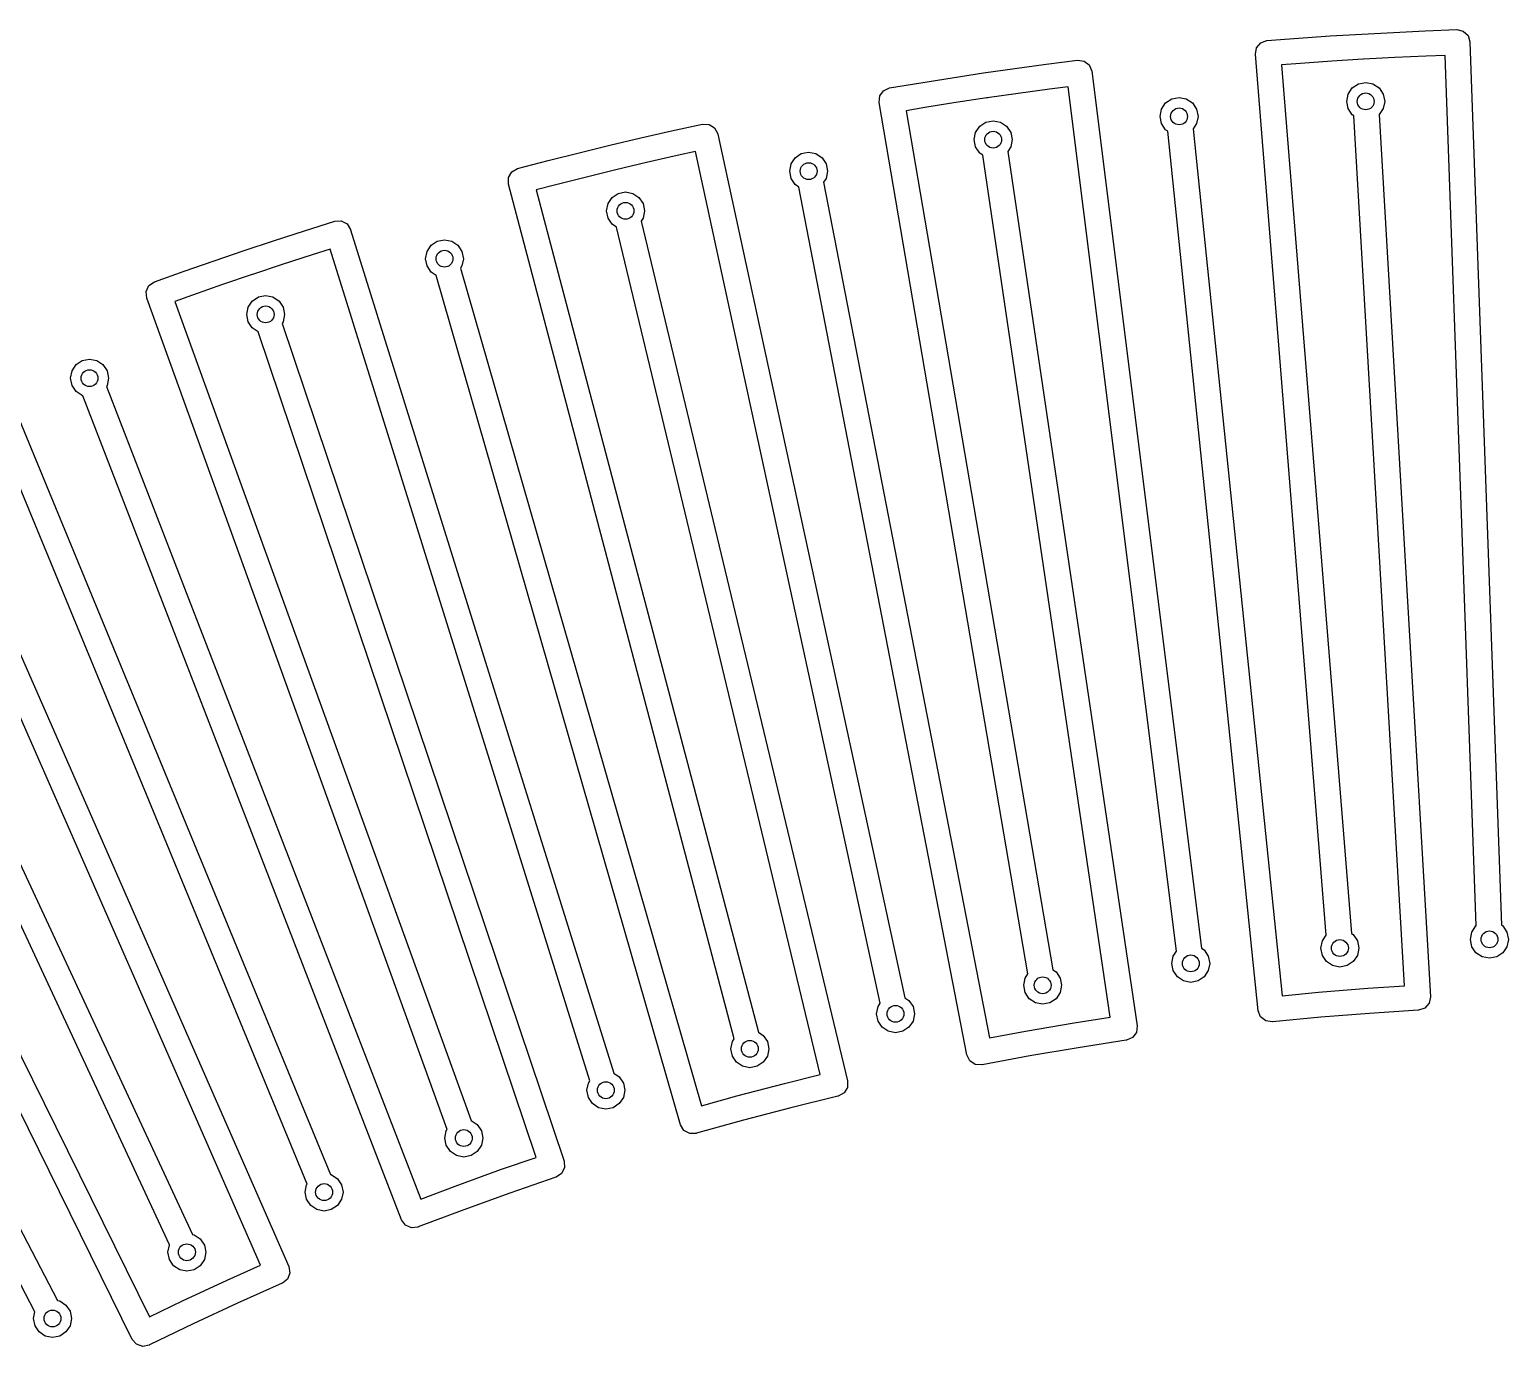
# Model space of a CAD drawing. Extents: x 97 to 314, y -170 to 213.
# Drawn here: x 144.41 to 161.95, y 197.49 to 213.11 of the extents above; entities that cross this region are included whole.
import ezdxf

# ---------------------------------------------------------------- set-up
doc = ezdxf.new("R2010")
doc.units = 0
doc.layers.add('BLACK', color=7, linetype='CONTINUOUS')

msp = doc.modelspace()

# ---------------------------------------------------------------- linework, layer by layer
at = {"layer": 'BLACK', "linetype": 'CONTINUOUS'}
for p, q in [((159.01, 212.956), (159.083, 212.982)), ((159.083, 212.982), (159.458, 213.011)), ((159.083, 212.982), (159.083, 212.982)), ((159.083, 212.982), (159.083, 212.982)), ((159.458, 213.011), (159.834, 213.037)), ((159.834, 213.037), (160.209, 213.06)), ((160.209, 213.06), (160.585, 213.08)), ((160.209, 213.06), (160.209, 213.06)), ((160.585, 213.08), (160.961, 213.098)), ((160.961, 213.098), (161.336, 213.113)), ((161.336, 213.113), (161.336, 213.113)), ((161.336, 213.113), (161.336, 213.113)), ((161.336, 213.113), (161.337, 213.113)), ((161.337, 213.113), (161.337, 213.113)), ((161.337, 213.113), (161.412, 213.095)), ((161.412, 213.095), (161.469, 213.042)), ((161.469, 213.042), (161.492, 212.968)), ((161.492, 212.968), (161.491, 212.965)), ((158.946, 212.82), (158.96, 212.897)), ((159.786, 202.37), (158.946, 212.82)), ((158.96, 212.897), (159.01, 212.956)), ((160.974, 212.798), (160.6, 212.781)), ((161.197, 212.807), (160.974, 212.798)), ((161.567, 202.481), (161.197, 212.807)), ((161.491, 212.965), (161.867, 202.489)), ((155.72, 212.598), (156.092, 212.652)), ((156.092, 212.652), (156.465, 212.703)), ((156.465, 212.703), (156.837, 212.751)), ((156.837, 212.751), (156.837, 212.751)), ((156.837, 212.751), (156.837, 212.751)), ((156.837, 212.751), (156.838, 212.751)), ((156.838, 212.751), (156.838, 212.751)), ((156.838, 212.751), (156.915, 212.74)), ((156.915, 212.74), (156.976, 212.693)), ((156.976, 212.693), (157.006, 212.621)), ((157.006, 212.621), (157.005, 212.618)), ((157.005, 212.618), (158.309, 202.214)), ((159.48, 212.712), (159.257, 212.695)), ((159.257, 212.695), (160.085, 202.391)), ((159.853, 212.738), (159.48, 212.712)), ((160.225, 212.76), (159.853, 212.738)), ((160.227, 212.76), (160.225, 212.76)), ((160.228, 212.761), (160.227, 212.76)), ((160.6, 212.781), (160.228, 212.761)), ((154.605, 212.421), (154.976, 212.483)), ((154.976, 212.483), (155.348, 212.542)), ((155.348, 212.542), (155.72, 212.598)), ((155.72, 212.598), (155.72, 212.598)), ((155.72, 212.598), (155.72, 212.598)), ((160.096, 212.42), (160.169, 212.469)), ((160.169, 212.469), (160.255, 212.486)), ((160.255, 212.486), (160.341, 212.469)), ((160.341, 212.469), (160.414, 212.42)), ((154.482, 212.247), (154.49, 212.325)), ((154.49, 212.325), (154.534, 212.388)), ((154.534, 212.388), (154.605, 212.421)), ((154.605, 212.421), (154.605, 212.421)), ((154.605, 212.421), (154.605, 212.421)), ((154.605, 212.421), (154.605, 212.421)), ((155.762, 212.302), (155.394, 212.246)), ((155.764, 212.301), (155.762, 212.302)), ((155.765, 212.302), (155.764, 212.301)), ((155.764, 212.301), (155.764, 212.301)), ((156.134, 212.355), (155.765, 212.302)), ((156.504, 212.406), (156.134, 212.355)), ((156.726, 212.434), (156.504, 212.406)), ((158.011, 202.179), (156.726, 212.434)), ((157.882, 212.242), (157.955, 212.291)), ((157.955, 212.291), (158.041, 212.308)), ((158.041, 212.308), (158.127, 212.291)), ((158.127, 212.291), (158.2, 212.242)), ((160.03, 212.261), (160.047, 212.347)), ((160.047, 212.347), (160.096, 212.42)), ((160.414, 212.42), (160.463, 212.347)), ((160.463, 212.347), (160.48, 212.261)), ((156.247, 201.91), (154.482, 212.247)), ((155.025, 212.187), (154.803, 212.15)), ((154.803, 212.15), (156.543, 201.959)), ((155.394, 212.246), (155.025, 212.187)), ((157.816, 212.083), (157.833, 212.169)), ((157.833, 212.169), (157.882, 212.242)), ((158.2, 212.242), (158.249, 212.169)), ((158.249, 212.169), (158.266, 212.083)), ((160.047, 212.175), (160.03, 212.261)), ((160.096, 212.102), (160.047, 212.175)), ((160.115, 212.089), (160.096, 212.102)), ((160.715, 201.769), (160.115, 212.089)), ((160.463, 212.175), (160.415, 212.104)), ((160.415, 212.104), (161.023, 201.638)), ((160.48, 212.261), (160.463, 212.175)), ((152.022, 211.91), (152.389, 211.991)), ((152.389, 211.991), (152.389, 211.991)), ((152.389, 211.991), (152.389, 211.991)), ((152.389, 211.991), (152.389, 211.991)), ((152.389, 211.991), (152.389, 211.991)), ((152.389, 211.991), (152.467, 211.988)), ((152.467, 211.988), (152.532, 211.946)), ((152.532, 211.946), (152.568, 211.877)), ((155.628, 211.893), (155.677, 211.966)), ((155.677, 211.966), (155.75, 212.015)), ((155.75, 212.015), (155.836, 212.032)), ((155.836, 212.032), (155.922, 212.015)), ((155.922, 212.015), (155.995, 211.966)), ((155.995, 211.966), (156.044, 211.893)), ((157.833, 211.997), (157.816, 212.083)), ((157.882, 211.924), (157.833, 211.997)), ((157.908, 211.906), (157.882, 211.924)), ((158.249, 211.997), (158.207, 211.934)), ((158.207, 211.934), (159.264, 201.652)), ((158.266, 212.083), (158.249, 211.997)), ((150.924, 211.651), (151.289, 211.74)), ((151.289, 211.74), (151.655, 211.827)), ((151.289, 211.74), (151.289, 211.74)), ((151.655, 211.827), (152.022, 211.91)), ((152.568, 211.877), (152.568, 211.874)), ((152.568, 211.874), (154.79, 201.627)), ((155.611, 211.807), (155.628, 211.893)), ((155.628, 211.721), (155.611, 211.807)), ((156.044, 211.893), (156.061, 211.807)), ((156.061, 211.807), (156.044, 211.721)), ((158.981, 201.473), (157.908, 211.906)), ((150.559, 211.559), (150.924, 211.651)), ((152.088, 211.618), (151.723, 211.535)), ((152.306, 211.666), (152.088, 211.618)), ((154.496, 201.563), (152.306, 211.666)), ((153.439, 211.519), (153.487, 211.592)), ((153.487, 211.592), (153.56, 211.641)), ((153.56, 211.641), (153.647, 211.658)), ((153.647, 211.658), (153.733, 211.641)), ((153.733, 211.641), (153.806, 211.592)), ((153.806, 211.592), (153.854, 211.519)), ((155.677, 211.648), (155.628, 211.721)), ((155.712, 211.624), (155.677, 211.648)), ((157.225, 201.397), (155.712, 211.624)), ((156.044, 211.721), (156.009, 211.668)), ((156.009, 211.668), (157.544, 201.293)), ((150.088, 211.359), (150.127, 211.426)), ((150.127, 211.426), (150.194, 211.464)), ((150.194, 211.464), (150.195, 211.464)), ((150.195, 211.464), (150.559, 211.559)), ((150.195, 211.464), (150.195, 211.464)), ((150.195, 211.464), (150.195, 211.464)), ((151.358, 211.448), (150.996, 211.36)), ((151.359, 211.448), (151.358, 211.448)), ((151.36, 211.449), (151.359, 211.448)), ((151.359, 211.448), (151.359, 211.448)), ((151.723, 211.535), (151.36, 211.449)), ((153.422, 211.433), (153.439, 211.519)), ((153.439, 211.347), (153.422, 211.433)), ((153.854, 211.519), (153.872, 211.433)), ((153.872, 211.433), (153.854, 211.347)), ((150.088, 211.281), (150.088, 211.359)), ((152.763, 201.14), (150.088, 211.281)), ((150.633, 211.269), (150.416, 211.212)), ((150.416, 211.212), (153.053, 201.218)), ((150.996, 211.36), (150.633, 211.269)), ((153.487, 211.274), (153.439, 211.347)), ((153.53, 211.245), (153.487, 211.274)), ((155.524, 200.949), (153.53, 211.245)), ((153.854, 211.347), (153.825, 211.302)), ((153.825, 211.302), (155.791, 201.152)), ((151.25, 210.962), (151.267, 211.048)), ((151.267, 211.048), (151.316, 211.121)), ((151.316, 211.121), (151.389, 211.17)), ((151.389, 211.17), (151.475, 211.187)), ((151.475, 211.187), (151.561, 211.17)), ((151.561, 211.17), (151.634, 211.121)), ((151.634, 211.121), (151.683, 211.048)), ((151.683, 211.048), (151.7, 210.962)), ((151.267, 210.876), (151.25, 210.962)), ((151.316, 210.803), (151.267, 210.876)), ((151.683, 210.876), (151.659, 210.841)), ((151.7, 210.962), (151.683, 210.876)), ((147.309, 210.611), (147.667, 210.727)), ((147.667, 210.727), (148.025, 210.84)), ((148.025, 210.84), (148.025, 210.84)), ((148.025, 210.84), (148.025, 210.84)), ((148.025, 210.84), (148.026, 210.84)), ((148.026, 210.84), (148.103, 210.843)), ((148.026, 210.84), (148.026, 210.84)), ((148.103, 210.843), (148.172, 210.807)), ((148.172, 210.807), (148.213, 210.742)), ((148.213, 210.742), (148.214, 210.739)), ((148.214, 210.739), (151.335, 200.733)), ((151.368, 210.768), (151.316, 210.803)), ((153.783, 200.716), (151.368, 210.768)), ((151.659, 210.841), (154.109, 200.642)), ((146.952, 210.492), (147.309, 210.611)), ((149.12, 210.481), (149.168, 210.554)), ((149.168, 210.554), (149.241, 210.603)), ((149.241, 210.603), (149.327, 210.62)), ((149.327, 210.62), (149.414, 210.603)), ((149.414, 210.603), (149.487, 210.554)), ((149.487, 210.554), (149.535, 210.481)), ((146.241, 210.247), (146.596, 210.371)), ((146.596, 210.371), (146.952, 210.492)), ((146.952, 210.492), (146.952, 210.492)), ((146.952, 210.492), (146.952, 210.492)), ((147.758, 210.441), (147.402, 210.326)), ((147.971, 210.509), (147.758, 210.441)), ((151.05, 200.64), (147.971, 210.509)), ((149.102, 210.395), (149.12, 210.481)), ((149.12, 210.309), (149.102, 210.395)), ((149.535, 210.481), (149.552, 210.395)), ((149.552, 210.395), (149.535, 210.309)), ((145.886, 210.12), (146.241, 210.247)), ((147.046, 210.208), (146.693, 210.087)), ((147.048, 210.208), (147.046, 210.208)), ((147.049, 210.208), (147.048, 210.208)), ((147.402, 210.326), (147.049, 210.208)), ((149.168, 210.236), (149.12, 210.309)), ((149.229, 210.196), (149.168, 210.236)), ((152.128, 200.119), (149.229, 210.196)), ((149.535, 210.309), (149.516, 210.281)), ((149.516, 210.281), (152.376, 200.345)), ((145.789, 210.005), (145.822, 210.076)), ((145.796, 209.928), (145.789, 210.005)), ((145.822, 210.076), (145.886, 210.12)), ((145.886, 210.12), (145.886, 210.12)), ((145.886, 210.12), (145.886, 210.12)), ((145.886, 210.12), (145.886, 210.12)), ((146.693, 210.087), (146.34, 209.964)), ((149.361, 200.066), (145.796, 209.928)), ((146.34, 209.964), (146.129, 209.889)), ((146.129, 209.889), (149.642, 200.171)), ((146.981, 209.734), (146.998, 209.82)), ((146.998, 209.82), (147.047, 209.893)), ((147.047, 209.893), (147.12, 209.941)), ((147.12, 209.941), (147.206, 209.959)), ((147.206, 209.959), (147.292, 209.941)), ((147.292, 209.941), (147.365, 209.893)), ((147.365, 209.893), (147.414, 209.82)), ((147.414, 209.82), (147.431, 209.734)), ((146.998, 209.647), (146.981, 209.734)), ((147.047, 209.574), (146.998, 209.647)), ((147.414, 209.647), (147.401, 209.628)), ((147.431, 209.734), (147.414, 209.647)), ((147.119, 209.527), (147.047, 209.574)), ((150.414, 199.733), (147.119, 209.527)), ((147.401, 209.628), (150.746, 199.688)), ((143.977, 209.222), (147.975, 199.532)), ((144.909, 209.065), (144.958, 209.138)), ((144.958, 209.138), (145.031, 209.186)), ((145.031, 209.186), (145.117, 209.203)), ((145.117, 209.203), (145.203, 209.186)), ((145.203, 209.186), (145.276, 209.138)), ((145.276, 209.138), (145.325, 209.065)), ((147.698, 199.417), (143.756, 208.971)), ((144.892, 208.978), (144.909, 209.065)), ((144.909, 208.892), (144.892, 208.978)), ((145.325, 209.065), (145.342, 208.978)), ((145.342, 208.978), (145.325, 208.892)), ((144.958, 208.819), (144.909, 208.892)), ((145.031, 208.771), (144.958, 208.819)), ((145.037, 208.769), (145.031, 208.771)), ((148.819, 198.991), (145.037, 208.769)), ((145.325, 208.892), (145.317, 208.879)), ((145.317, 208.879), (149.045, 199.239)), ((146.066, 198.696), (141.641, 208.2)), ((141.977, 208.19), (146.339, 198.82)), ((147.146, 198.455), (142.993, 207.92)), ((143.268, 208.04), (147.481, 198.439)), ((139.893, 207.335), (144.736, 198.036)), ((144.468, 197.9), (139.695, 207.065)), ((141.258, 207.11), (145.827, 197.841)), ((145.623, 197.575), (140.987, 206.981)), ((161.515, 202.406), (161.563, 202.479)), ((161.563, 202.479), (161.567, 202.481)), ((161.867, 202.489), (161.882, 202.479)), ((161.882, 202.479), (161.93, 202.406)), ((159.724, 202.217), (159.741, 202.303)), ((159.741, 202.303), (159.786, 202.37)), ((160.085, 202.391), (160.108, 202.376)), ((160.108, 202.376), (160.157, 202.303)), ((160.157, 202.303), (160.174, 202.217)), ((161.498, 202.32), (161.515, 202.406)), ((161.515, 202.233), (161.498, 202.32)), ((161.93, 202.406), (161.948, 202.32)), ((161.948, 202.32), (161.93, 202.233)), ((157.955, 202.035), (157.972, 202.121)), ((157.972, 202.121), (158.011, 202.179)), ((158.309, 202.214), (158.339, 202.194)), ((158.339, 202.194), (158.388, 202.121)), ((158.388, 202.121), (158.405, 202.035)), ((159.741, 202.13), (159.724, 202.217)), ((159.79, 202.057), (159.741, 202.13)), ((160.157, 202.13), (160.108, 202.057)), ((160.174, 202.217), (160.157, 202.13)), ((161.563, 202.16), (161.515, 202.233)), ((161.636, 202.112), (161.563, 202.16)), ((161.723, 202.095), (161.636, 202.112)), ((161.809, 202.112), (161.723, 202.095)), ((161.882, 202.16), (161.809, 202.112)), ((161.93, 202.233), (161.882, 202.16)), ((156.543, 201.959), (156.582, 201.934)), ((156.582, 201.934), (156.63, 201.861)), ((157.972, 201.949), (157.955, 202.035)), ((158.021, 201.876), (157.972, 201.949)), ((158.388, 201.949), (158.339, 201.876)), ((158.405, 202.035), (158.388, 201.949)), ((159.863, 202.009), (159.79, 202.057)), ((159.949, 201.992), (159.863, 202.009)), ((160.035, 202.009), (159.949, 201.992)), ((160.108, 202.057), (160.035, 202.009)), ((156.198, 201.775), (156.215, 201.861)), ((156.215, 201.689), (156.198, 201.775)), ((156.215, 201.861), (156.247, 201.91)), ((156.63, 201.861), (156.648, 201.775)), ((156.648, 201.775), (156.63, 201.689)), ((158.094, 201.827), (158.021, 201.876)), ((158.18, 201.81), (158.094, 201.827)), ((158.266, 201.827), (158.18, 201.81)), ((158.339, 201.876), (158.266, 201.827)), ((159.697, 201.694), (160.281, 201.74)), ((160.281, 201.74), (160.715, 201.769)), ((154.79, 201.627), (154.837, 201.596)), ((154.837, 201.596), (154.885, 201.523)), ((156.264, 201.616), (156.215, 201.689)), ((156.337, 201.567), (156.264, 201.616)), ((156.423, 201.55), (156.337, 201.567)), ((156.509, 201.567), (156.423, 201.55)), ((156.582, 201.616), (156.509, 201.567)), ((156.63, 201.689), (156.582, 201.616)), ((159.264, 201.652), (159.697, 201.694)), ((161.023, 201.638), (161.007, 201.562)), ((154.452, 201.437), (154.47, 201.523)), ((154.47, 201.351), (154.452, 201.437)), ((154.47, 201.523), (154.496, 201.563)), ((154.885, 201.523), (154.902, 201.437)), ((154.902, 201.437), (154.885, 201.351)), ((156.795, 201.33), (157.225, 201.397)), ((159.008, 201.401), (158.981, 201.473)), ((159.069, 201.352), (159.008, 201.401)), ((159.724, 201.396), (159.149, 201.341)), ((160.302, 201.442), (159.724, 201.396)), ((160.878, 201.48), (160.302, 201.442)), ((160.882, 201.479), (160.878, 201.48)), ((160.955, 201.504), (160.882, 201.479)), ((160.982, 201.533), (160.955, 201.504)), ((161.007, 201.562), (160.982, 201.533)), ((153.053, 201.218), (153.109, 201.181)), ((154.518, 201.278), (154.47, 201.351)), ((154.591, 201.229), (154.518, 201.278)), ((154.677, 201.212), (154.591, 201.229)), ((154.764, 201.229), (154.677, 201.212)), ((154.837, 201.278), (154.764, 201.229)), ((154.885, 201.351), (154.837, 201.278)), ((155.791, 201.152), (156.219, 201.232)), ((156.219, 201.232), (156.795, 201.33)), ((157.535, 201.216), (157.489, 201.154)), ((157.544, 201.293), (157.535, 201.216)), ((159.145, 201.34), (159.069, 201.352)), ((159.146, 201.34), (159.145, 201.34)), ((159.145, 201.34), (159.145, 201.34)), ((159.149, 201.341), (159.146, 201.34)), ((152.725, 201.022), (152.742, 201.108)), ((152.742, 201.108), (152.763, 201.14)), ((153.109, 201.181), (153.158, 201.108)), ((153.158, 201.108), (153.175, 201.022)), ((157.413, 201.124), (156.844, 201.035)), ((157.417, 201.123), (157.413, 201.124)), ((157.489, 201.154), (157.417, 201.123)), ((152.742, 200.935), (152.725, 201.022)), ((152.791, 200.862), (152.742, 200.935)), ((152.864, 200.814), (152.791, 200.862)), ((153.109, 200.862), (153.036, 200.814)), ((153.158, 200.935), (153.109, 200.862)), ((153.175, 201.022), (153.158, 200.935)), ((155.558, 200.879), (155.524, 200.949)), ((155.623, 200.835), (155.558, 200.879)), ((156.271, 200.937), (155.704, 200.832)), ((156.844, 201.035), (156.271, 200.937)), ((151.335, 200.733), (151.4, 200.689)), ((151.4, 200.689), (151.449, 200.616)), ((152.95, 200.797), (152.864, 200.814)), ((153.036, 200.814), (152.95, 200.797)), ((153.361, 200.612), (153.783, 200.716)), ((155.7, 200.83), (155.623, 200.835)), ((155.701, 200.83), (155.7, 200.83)), ((155.7, 200.83), (155.7, 200.83)), ((155.704, 200.832), (155.701, 200.83)), ((151.016, 200.53), (151.034, 200.616)), ((151.034, 200.444), (151.016, 200.53)), ((151.034, 200.616), (151.05, 200.64)), ((151.449, 200.616), (151.466, 200.53)), ((151.466, 200.53), (151.449, 200.444)), ((152.795, 200.462), (153.361, 200.612)), ((154.107, 200.564), (154.067, 200.498)), ((154.109, 200.642), (154.107, 200.564)), ((151.082, 200.371), (151.034, 200.444)), ((151.155, 200.322), (151.082, 200.371)), ((151.4, 200.371), (151.327, 200.322)), ((151.449, 200.444), (151.4, 200.371)), ((152.376, 200.345), (152.795, 200.462)), ((153.994, 200.461), (153.435, 200.322)), ((153.998, 200.461), (153.994, 200.461)), ((154.067, 200.498), (153.998, 200.461)), ((149.642, 200.171), (149.643, 200.171)), ((149.643, 200.171), (149.716, 200.122)), ((151.241, 200.305), (151.155, 200.322)), ((151.327, 200.322), (151.241, 200.305)), ((152.873, 200.174), (152.318, 200.019)), ((153.435, 200.322), (152.873, 200.174)), ((149.332, 199.963), (149.349, 200.049)), ((149.349, 200.049), (149.361, 200.066)), ((149.716, 200.122), (149.765, 200.049)), ((149.765, 200.049), (149.782, 199.963)), ((152.168, 200.053), (152.128, 200.119)), ((152.236, 200.015), (152.168, 200.053)), ((152.314, 200.016), (152.236, 200.015)), ((152.318, 200.019), (152.314, 200.017)), ((152.314, 200.017), (152.314, 200.017)), ((152.314, 200.017), (152.314, 200.016)), ((149.349, 199.877), (149.332, 199.963)), ((149.398, 199.804), (149.349, 199.877)), ((149.765, 199.877), (149.716, 199.804)), ((149.782, 199.963), (149.765, 199.877)), ((149.471, 199.755), (149.398, 199.804)), ((149.557, 199.738), (149.471, 199.755)), ((149.643, 199.755), (149.557, 199.738)), ((149.716, 199.804), (149.643, 199.755)), ((150.003, 199.592), (150.414, 199.733)), ((150.746, 199.688), (150.751, 199.61)), ((147.975, 199.532), (147.985, 199.53)), ((147.985, 199.53), (148.058, 199.481)), ((148.058, 199.481), (148.107, 199.408)), ((149.453, 199.393), (150.003, 199.592)), ((150.648, 199.498), (150.102, 199.31)), ((150.652, 199.498), (150.648, 199.498)), ((150.716, 199.541), (150.652, 199.498)), ((150.751, 199.61), (150.716, 199.541)), ((147.674, 199.322), (147.691, 199.408)), ((147.691, 199.236), (147.674, 199.322)), ((147.691, 199.408), (147.698, 199.417)), ((148.107, 199.408), (148.124, 199.322)), ((148.124, 199.322), (148.107, 199.236)), ((149.045, 199.239), (149.453, 199.393)), ((150.102, 199.31), (149.556, 199.112)), ((147.74, 199.163), (147.691, 199.236)), ((147.813, 199.114), (147.74, 199.163)), ((147.899, 199.097), (147.813, 199.114)), ((147.985, 199.114), (147.899, 199.097)), ((148.058, 199.163), (147.985, 199.114)), ((148.107, 199.236), (148.058, 199.163)), ((149.556, 199.112), (149.017, 198.908)), ((148.865, 198.929), (148.819, 198.991)), ((146.339, 198.82), (146.358, 198.816)), ((146.358, 198.816), (146.431, 198.767)), ((146.431, 198.767), (146.48, 198.694)), ((148.936, 198.897), (148.865, 198.929)), ((149.013, 198.906), (148.936, 198.897)), ((149.014, 198.906), (149.013, 198.906)), ((149.017, 198.908), (149.014, 198.906)), ((149.014, 198.906), (149.014, 198.906)), ((146.047, 198.608), (146.064, 198.694)), ((146.064, 198.522), (146.047, 198.608)), ((146.064, 198.694), (146.066, 198.696)), ((146.48, 198.694), (146.497, 198.608)), ((146.497, 198.608), (146.48, 198.522)), ((146.113, 198.449), (146.064, 198.522)), ((146.186, 198.4), (146.113, 198.449)), ((146.431, 198.449), (146.358, 198.4)), ((146.48, 198.522), (146.431, 198.449)), ((146.749, 198.277), (147.146, 198.455)), ((147.481, 198.439), (147.492, 198.362)), ((146.272, 198.383), (146.186, 198.4)), ((146.219, 198.03), (146.749, 198.277)), ((146.358, 198.4), (146.272, 198.383)), ((147.4, 198.241), (146.873, 198.005)), ((147.404, 198.242), (147.4, 198.241)), ((147.464, 198.29), (147.404, 198.242)), ((147.492, 198.362), (147.464, 198.29)), ((144.453, 197.822), (144.468, 197.9)), ((144.736, 198.036), (144.764, 198.03)), ((144.764, 198.03), (144.837, 197.981)), ((144.837, 197.981), (144.886, 197.908)), ((144.886, 197.908), (144.903, 197.822)), ((145.827, 197.841), (146.219, 198.03)), ((146.873, 198.005), (146.347, 197.76)), ((144.47, 197.736), (144.453, 197.822)), ((144.519, 197.663), (144.47, 197.736)), ((144.886, 197.736), (144.837, 197.663)), ((144.903, 197.822), (144.886, 197.736)), ((146.347, 197.76), (145.828, 197.509)), ((144.592, 197.614), (144.519, 197.663)), ((144.678, 197.597), (144.592, 197.614)), ((144.764, 197.614), (144.678, 197.597)), ((144.837, 197.663), (144.764, 197.614)), ((145.675, 197.516), (145.623, 197.575)), ((145.748, 197.491), (145.675, 197.516)), ((145.824, 197.506), (145.748, 197.491)), ((145.825, 197.507), (145.824, 197.506)), ((145.824, 197.506), (145.824, 197.506)), ((145.828, 197.509), (145.825, 197.507))]:
    msp.add_line(p, q, dxfattribs=at)
at = {"layer": 'BLACK'}
for centre in [(160.255, 212.261), (158.041, 212.083), (155.836, 211.807), (153.647, 211.433), (151.475, 210.962), (149.327, 210.395), (147.206, 209.734), (145.117, 208.978), (159.949, 202.217), (161.723, 202.32), (158.18, 202.035), (156.423, 201.775), (154.677, 201.437), (152.95, 201.022), (151.241, 200.53), (149.557, 199.963), (147.899, 199.322), (146.272, 198.608), (144.678, 197.822)]:
    msp.add_circle(centre, 0.1, dxfattribs=at)

doc.saveas('drawing.dxf')
